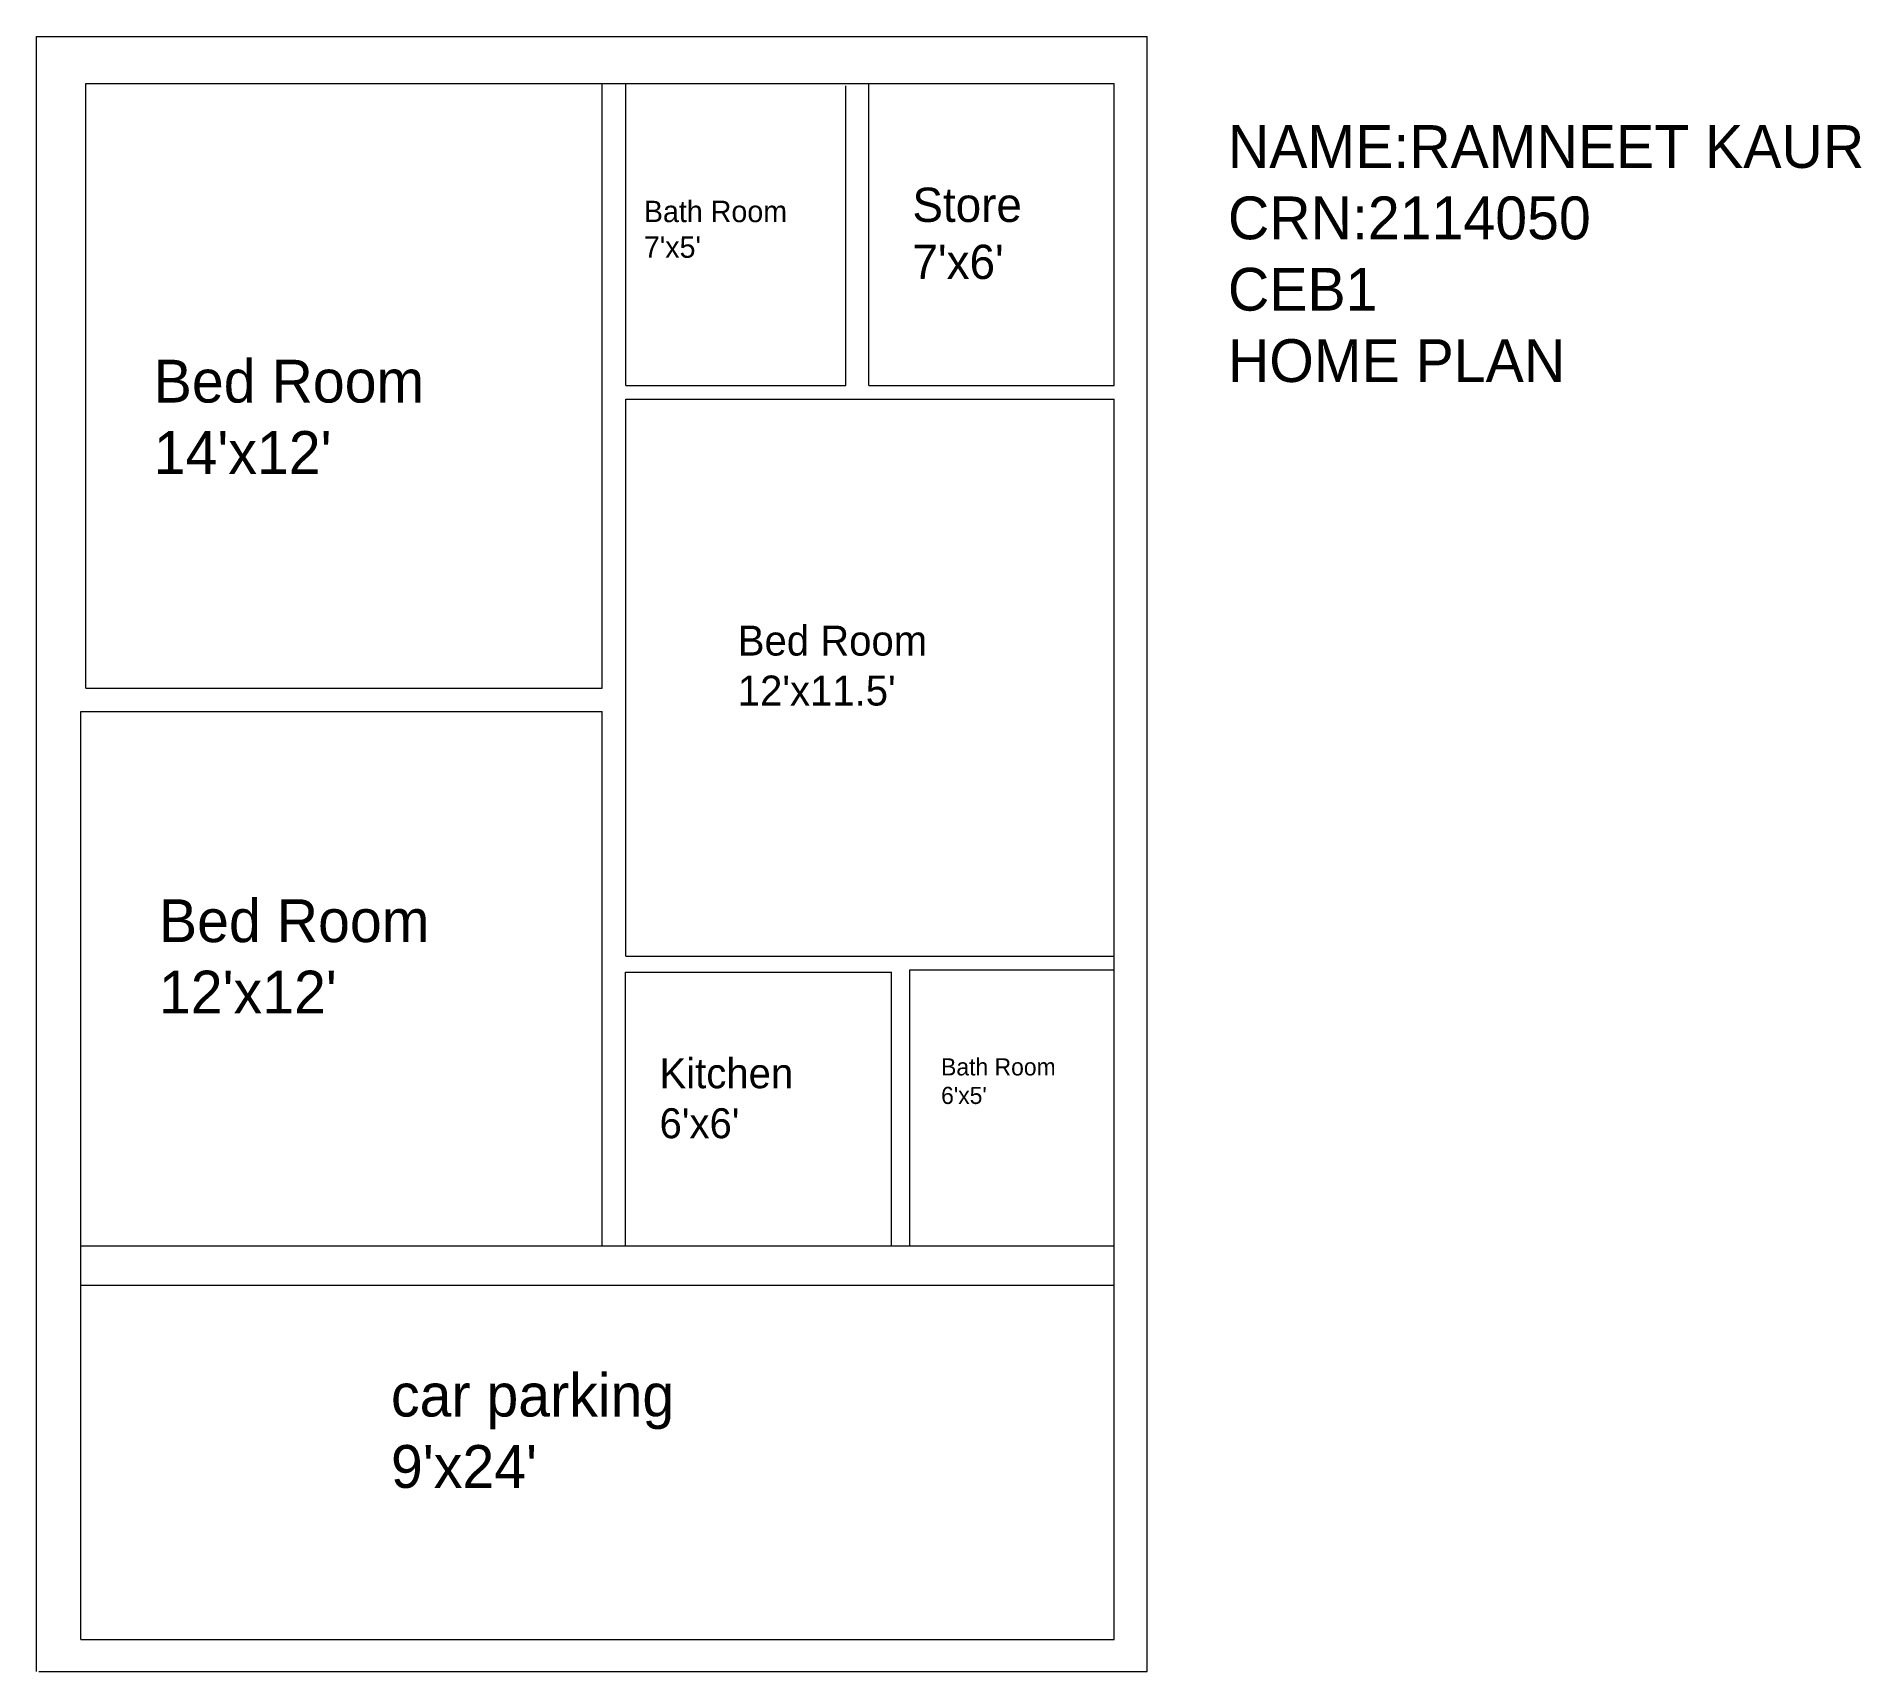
# Model space of a CAD drawing. Header units: inches. Extents: x 100 to 142.6, y 0.1 to 38.3.
import ezdxf

# ---------------------------------------------------------------- set-up
doc = ezdxf.new("R2010")
doc.units = ezdxf.units.IN
doc.header["$MEASUREMENT"] = 0
doc.layers.get('0').update_dxf_attribs({"lineweight": 0})
doc.styles.add('amiri-regular', font='amiri-regular')

msp = doc.modelspace()

# ---------------------------------------------------------------- linework, layer by layer
for p, q in [((99.991, 38.302), (125.929, 38.302)), ((99.991, 37.857), (99.991, 38.302)), ((99.991, 38.302), (99.991, 38.302)), ((99.991, 0.107), (99.991, 38.107)), ((125.929, 0.107), (125.929, 38.302)), ((101.145, 23.079), (101.145, 37.206)), ((101.145, 37.206), (125.157, 37.206)), ((113.202, 23.079), (113.202, 37.206)), ((113.755, 30.146), (113.755, 37.206)), ((118.896, 30.146), (118.896, 37.152)), ((119.432, 30.146), (119.432, 37.206)), ((125.157, 30.146), (125.157, 37.206)), ((113.755, 30.146), (118.896, 30.146)), ((119.432, 30.146), (125.157, 30.146)), ((113.755, 16.817), (113.755, 29.831)), ((113.755, 29.831), (125.157, 29.831)), ((125.157, 0.853), (125.157, 29.831)), ((101.145, 23.079), (113.202, 23.079)), ((101.023, 10.048), (101.023, 22.531)), ((101.023, 22.531), (113.202, 22.531)), ((113.202, 10.048), (113.202, 22.535)), ((113.755, 16.817), (125.157, 16.817)), ((113.75, 10.048), (113.75, 16.441)), ((113.75, 16.441), (119.961, 16.441)), ((119.961, 10.048), (119.961, 16.441)), ((120.388, 10.048), (120.388, 16.502)), ((120.388, 16.502), (125.157, 16.502)), ((101.023, 0.853), (101.023, 10.048)), ((101.023, 10.048), (125.157, 10.048)), ((101.023, 9.136), (125.157, 9.136)), ((101.023, 0.853), (125.157, 0.853)), ((100.044, 0.107), (125.929, 0.107))]:
    msp.add_line(p, q)

# ---------------------------------------------------------------- texts
at = {"attachment_point": 1, "style": 'amiri-regular'}
for s, insert, char_height, width in [('NAME:RAMNEET KAUR\\PCRN:2114050\\PCEB1\\PHOME PLAN', (127.817, 36.232), 1, 20.59073), ("Store\\P7'x6'", (120.448, 34.771), 0.8, 3.23801), ("Bath Room\\P7'x5'", (114.176, 34.466), 0.5, 4.45605), ("Bed Room\\P14'x12'", (102.728, 30.751), 1, 8.07424), ("Bed Room\\P12'x11.5'", (116.369, 24.54), 0.7, 5.65197), ("Bed Room\\P12'x12'", (102.85, 18.146), 1, 8.07424), ("Kitchen\\P6'x6'", (114.542, 14.432), 0.7, 4.35728), ("Bath Room\\P6'x5'", (121.118, 14.432), 0.4, 3.56484), ("car parking\\P9'x24'", (108.27, 7.064), 1, 9.61171)]:
    msp.add_mtext(s, dxfattribs=dict(at, insert=insert, char_height=char_height, width=width))

doc.saveas('drawing.dxf')
